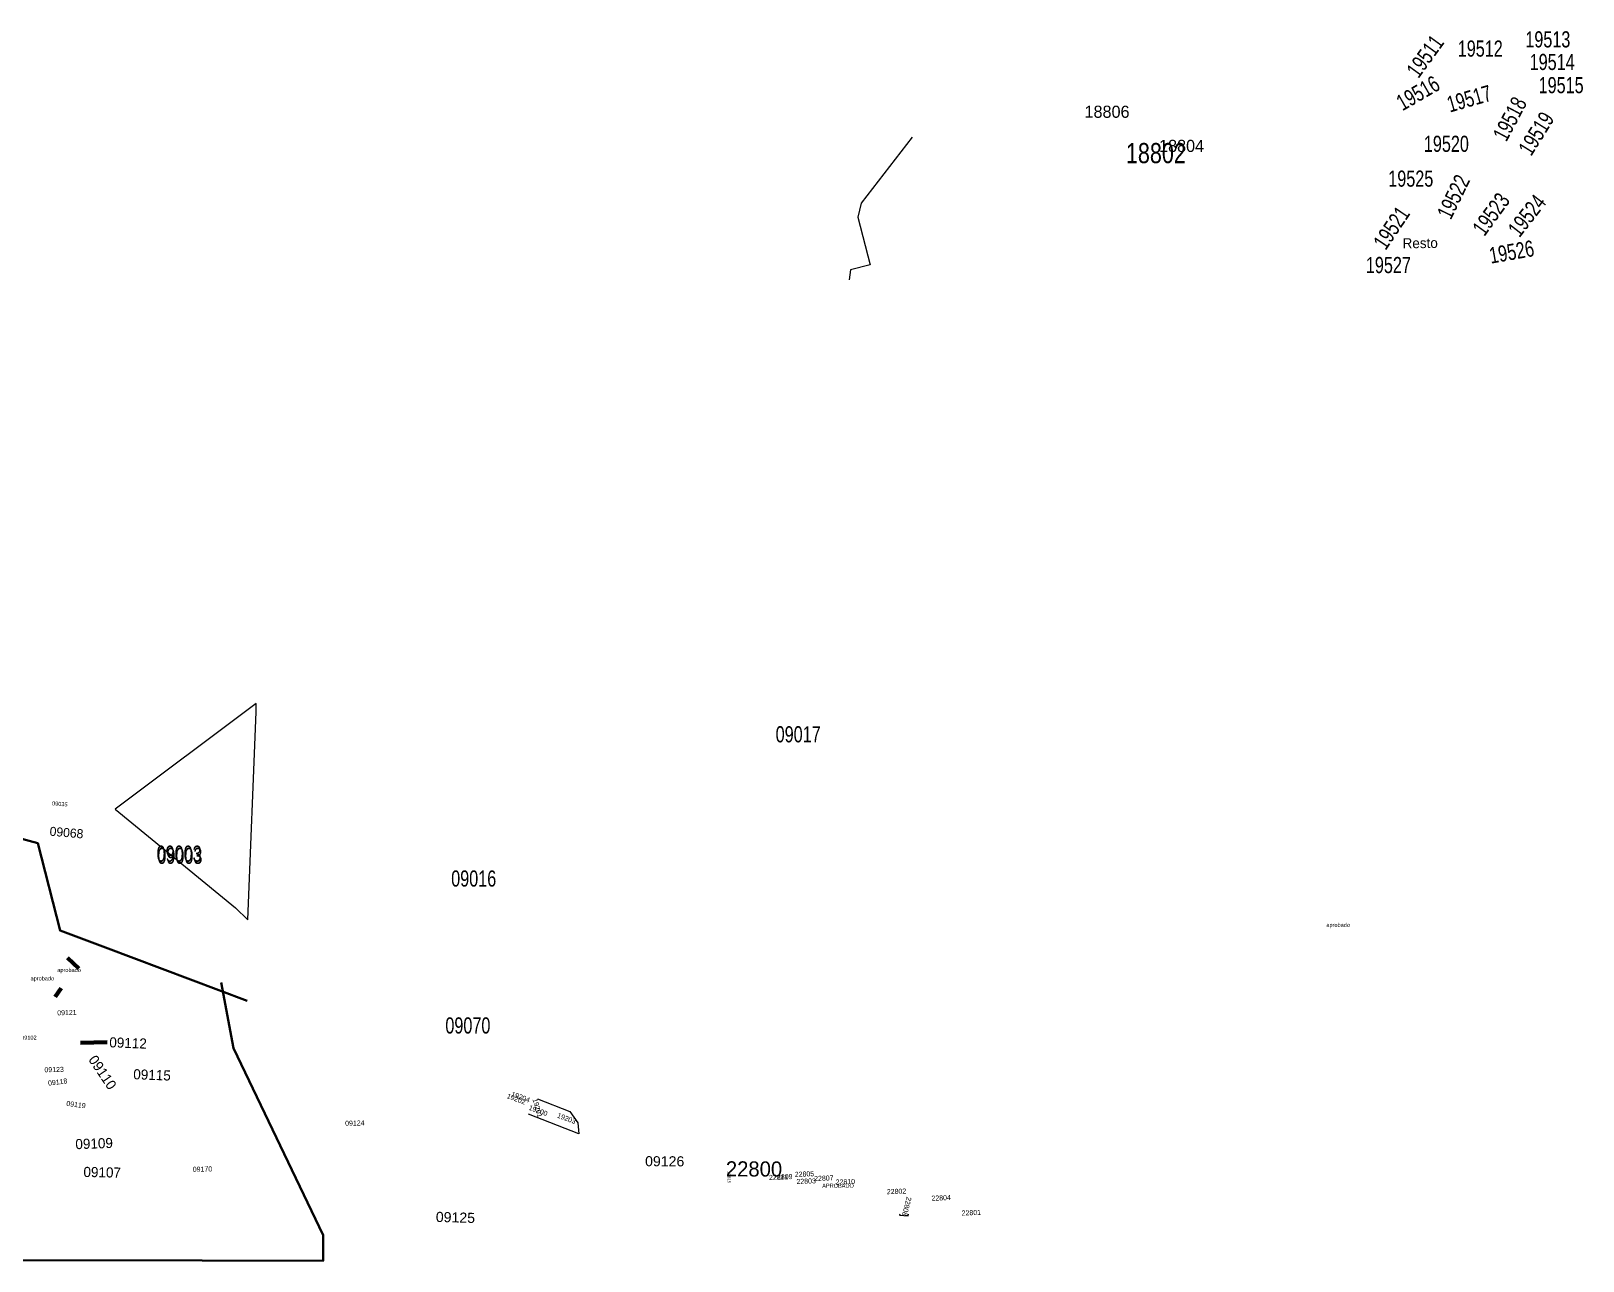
# Model space of a CAD drawing. Header units: inches. Extents: x 610851 to 630254, y 1234683 to 1264905.
# Drawn here: x 625348 to 626886, y 1243926 to 1245145 of the extents above; entities that cross this region are included whole.
import ezdxf
from ezdxf.enums import TextEntityAlignment as Align

# ---------------------------------------------------------------- set-up
doc = ezdxf.new("R2010")
doc.units = ezdxf.units.IN
doc.header["$MEASUREMENT"] = 0
for name, color, linetype, lineweight in [('CONTORNOLevel 61', 7, 'Continuous', 0), ('Level 50', 7, 'Continuous', 0), ('Level 7', 7, 'Continuous', 0)]:
    doc.layers.add(name, color=color, linetype=linetype, lineweight=lineweight)
doc.styles.add('Engineering', font='dgn003.shx', dxfattribs={"height": 0.1524})
doc.styles.get("Standard").update_dxf_attribs({"font": 'arial.ttf'})
doc.styles.add('Styledgn000', font='dgn000.shx')
doc.styles.add('Styledgn003', font='dgn003.shx')
doc.styles.add('Styledgn032', font='dgn032.shx')
doc.styles.add('Styletxt', font='txt.shx')
doc.styles.add('Working', font='dgn001.shx', dxfattribs={"height": 2.7432})
doc.dimstyles.new('STANDARD-Linear', dxfattribs={"dimtxt": 1.5, "dimasz": 1.13, "dimexe": 0.125, "dimexo": 0.000625, "dimgap": 0.3, "dimtad": 1, "dimzin": 7, "dimdsep": 46, "dimtxsty": 'Styletxt', "dimsah": 1, "dimcen": 2.5, "dimclrd": 1, "dimclre": 1, "dimclrt": 2, "dimaunit": 1, "dimadec": 7, "dimazin": 0, "dimtfac": 1, "dimtofl": 0, "dimtmove": 1, "dimatfit": 3, "dimfxl": 1, "dimtolj": 1, "dimtzin": 0, "dimarcsym": 0})

msp = doc.modelspace()

# ---------------------------------------------------------------- linework, layer by layer
at = {"layer": 'CONTORNOLevel 61', "color": 3, "linetype": 'Continuous', "lineweight": 40, "flags": 128}
for points in [[(625561.99258, 1244183.76422), (625421.62515, 1244236.62989), (625376.61645, 1244253.58123), (625354.46542, 1244339.95258), (625230.47821, 1244373.53246), (625106.491, 1244407.11235), (625046.37751, 1244423.39309), (624830.10283, 1244420.02771), (624755.1939, 1244463.93986), (624701.19525, 1244531.93817), (624396.1476, 1244544.01497), (624349.65238, 1244448.4415), (624240.30256, 1244493.21467), (624143.00704, 1244526.79455), (624188.64123, 1244627.53416), (624115.45434, 1244709.33129), (624021.21033, 1244668.89286), (624041.18364, 1244745.53406), (624017.20481, 1244791.40663), (623907.03358, 1244843.2082)], [(625333.93571, 1243926.96435), (625517.40231, 1243926.49868), (625637.12357, 1243926.19481), (625637.1887, 1243951.85472), (625548.48129, 1244136.84585), (625536.04387, 1244202.14232)]]:
    msp.add_lwpolyline(points, dxfattribs=at)
at = {"layer": 'Level 50', "color": 7, "linetype": 'Continuous', "lineweight": 0, "flags": 128}
for points in [[(626220.99193, 1245039.66733), (626170.59099, 1244974.30075), (626167.02599, 1244960.45775), (626179.24399, 1244913.01775), (626159.92599, 1244908.23875), (626158.64099, 1244898.31875)], [(625570.79523, 1244470.10312), (625570.79523, 1244478.38897), (625431.26223, 1244373.89312), (625550.55923, 1244276.10912), (625562.73723, 1244264.05112), (625570.79523, 1244470.10312)], [(625849.75453, 1244086.77285), (625881.61119, 1244074.28941), (625889.73495, 1244063.02315), (625890.79705, 1244052.07455), (625840.92265, 1244071.53578)]]:
    msp.add_lwpolyline(points, dxfattribs=at)
at = {"layer": 'Level 50', "color": 3, "linetype": 'Continuous', "lineweight": 0, "flags": 128}
msp.add_lwpolyline([(626208.76817, 1243972.52622), (626208.51822, 1243971.47765), (626216.99872, 1243970.90325), (626217.40259, 1243972.57484)], dxfattribs=at)

# ---------------------------------------------------------------- texts
at = {"layer": 'Level 50', "color": 3, "linetype": 'Continuous', "lineweight": 0, "style": 'Engineering'}
for s, p in [('18806', (626391.78914, 1245070.74923)), ('18804', (626465.67946, 1245036.91992))]:
    msp.add_text(s, height=12, dxfattribs=at).set_placement(p, align=Align.TOP_LEFT)
at = {"layer": 'Level 50', "color": 3, "linetype": 'Continuous', "lineweight": 0, "style": 'Styledgn003'}
for s, height, width, p in [('18802', 19.999998, 0.8, (626462.5236, 1245023.7859)), ('09003', 16.000002, 0.75, (625495.30586, 1244327.59734))]:
    msp.add_text(s, height=height, dxfattribs=dict(at, width=width)).set_placement(p, align=Align.MIDDLE_CENTER)
at = {"layer": 'Level 50', "color": 3, "linetype": 'Continuous', "lineweight": 0, "style": 'Styledgn032'}
for s, height, rotation, p in [('09035', 4, 355.26406349, (625376.30459, 1244379.03596)), ('22811', 5, 2.12658057, (626088.69717, 1244009.24297)), ('22809', 5, 2.4, (626092.80171, 1244009.45732)), ('22805', 5, 2.4, (626114.25879, 1244012.32244)), ('22803', 5, 2.4, (626115.90974, 1244005.2594)), ('22807', 5, 2.4, (626133.47658, 1244008.20434))]:
    msp.add_text(s, height=height, rotation=rotation, dxfattribs=at).set_placement(p, align=Align.MIDDLE_CENTER)
at = {"layer": 'Level 50', "color": 7, "linetype": 'Continuous', "lineweight": 0, "style": 'Styledgn032'}
for s, p in [('19202', (625828.69338, 1244086.64872)), ('19200', (625850.40465, 1244075.15452))]:
    msp.add_text(s, height=4.999992, rotation=339.6154377, dxfattribs=at).set_placement(p, align=Align.MIDDLE_CENTER)
at = {"layer": 'Level 50', "color": 3, "linetype": 'Continuous', "lineweight": 0}
for s, height, rotation, style, p in [('22800', 15, 359.79999388, 'Working', (626036.40151, 1244024.93642)), ('22800', 15, 359.79999388, 'Working', (626036.40151, 1244024.93642)), ('22800', 15, 359.79999388, 'Working', (626036.40151, 1244024.93642)), ('22815', 3, 272.12658057, 'Engineering', (626040.80235, 1244014.98345))]:
    msp.add_text(s, height=height, rotation=rotation, dxfattribs=dict(at, style=style)).set_placement(p, align=Align.TOP_LEFT)
at = {"layer": 'Level 50', "color": 3, "linetype": 'Continuous', "lineweight": 0, "style": 'Styledgn032'}
msp.add_text('APROBADO', height=4, dxfattribs=at).set_placement((626147.52149, 1244000.7662), align=Align.MIDDLE_CENTER)
at = {"layer": 'Level 50', "color": 3, "linetype": 'Continuous', "lineweight": 0, "insert": (625382.95257, 1244350.55157), "char_height": 9, "width": 46.7663818, "attachment_point": 5, "rotation": 355.26406349, "line_spacing_factor": 0.8, "style": 'Styledgn032'}
msp.add_mtext('{\\Fdgn000|c0;\\C3;09068}', dxfattribs=at)
at = {"layer": 'Level 7', "color": 7, "linetype": 'Continuous', "lineweight": 0, "style": 'Styledgn003'}
for s, height, rotation, width, p in [('19511', 15.999954, 54, 0.749999, (626729.37194, 1245119.80095)), ('19511', 15.999954, 54, 0.749999, (626729.37194, 1245119.80095)), ('19511', 15.999954, 54, 0.749999, (626729.37194, 1245119.80095)), ('19516', 15.99996, 30, 0.749999, (626722.22276, 1245083.27535)), ('19516', 15.99996, 30, 0.749999, (626722.22276, 1245083.27535)), ('19516', 15.99996, 30, 0.749999, (626722.22276, 1245083.27535)), ('19517', 15.99999, 16, 0.75, (626773.03772, 1245077.73309)), ('19517', 15.99999, 16, 0.75, (626773.03772, 1245077.73309)), ('19517', 15.99999, 16, 0.75, (626773.03772, 1245077.73309)), ('19518', 15.999984, 62, 0.75, (626813.26876, 1245057.70673)), ('19518', 15.999984, 62, 0.75, (626813.26876, 1245057.70673)), ('19518', 15.999984, 62, 0.75, (626813.26876, 1245057.70673)), ('19519', 15.999984, 58, 0.75, (626839.44764, 1245043.14124)), ('19519', 15.999984, 58, 0.75, (626839.44764, 1245043.14124)), ('19519', 15.999984, 58, 0.75, (626839.44764, 1245043.14124)), ('19522', 15.999984, 64, 0.75, (626757.37786, 1244980.48362)), ('19522', 15.999984, 64, 0.75, (626757.37786, 1244980.48362)), ('19522', 15.999984, 64, 0.75, (626757.37786, 1244980.48362)), ('19521', 15.999984, 56, 0.75, (626696.05064, 1244949.75421)), ('19521', 15.999984, 56, 0.75, (626696.05064, 1244949.75421)), ('19521', 15.999984, 56, 0.75, (626696.05064, 1244949.75421)), ('19523', 15.999954, 54, 0.749999, (626794.6942, 1244963.29673)), ('19523', 15.999954, 54, 0.749999, (626794.6942, 1244963.29673)), ('19523', 15.999954, 54, 0.749999, (626794.6942, 1244963.29673)), ('19524', 15.999984, 52, 0.75, (626830.2649, 1244961.86906)), ('19524', 15.999984, 52, 0.75, (626830.2649, 1244961.86906)), ('19524', 15.999984, 52, 0.75, (626830.2649, 1244961.86906)), ('19526', 15.999972, 10, 0.749999, (626815.04635, 1244925.94696)), ('19526', 15.999972, 10, 0.749999, (626815.04635, 1244925.94696)), ('19526', 15.999972, 10, 0.749999, (626815.04635, 1244925.94696))]:
    msp.add_text(s, height=height, rotation=rotation, dxfattribs=dict(at, width=width)).set_placement(p, align=Align.MIDDLE_CENTER)
at = {"layer": 'Level 7', "color": 7, "linetype": 'Continuous', "lineweight": 0, "style": 'Styledgn003', "width": 0.75}
for s, p in [('19513', (626850.95792, 1245136.46495)), ('19513', (626850.95792, 1245136.46495)), ('19513', (626850.95792, 1245136.46495)), ('19512', (626783.97922, 1245127.34028)), ('19512', (626783.97922, 1245127.34028)), ('19512', (626783.97922, 1245127.34028)), ('19514', (626855.25285, 1245114.10257)), ('19514', (626855.25285, 1245114.10257)), ('19514', (626855.25285, 1245114.10257)), ('19515', (626864.13124, 1245091.0927)), ('19515', (626864.13124, 1245091.0927)), ('19515', (626864.13124, 1245091.0927)), ('19520', (626750.40781, 1245032.99488)), ('19520', (626750.40781, 1245032.99488)), ('19520', (626750.40781, 1245032.99488)), ('19525', (626715.13806, 1244998.50529)), ('19525', (626715.13806, 1244998.50529)), ('19525', (626715.13806, 1244998.50529)), ('19527', (626692.93741, 1244912.89332)), ('19527', (626692.93741, 1244912.89332)), ('19527', (626692.93741, 1244912.89332)), ('09017', (626108.02064, 1244447.99225)), ('09017', (626108.02064, 1244447.99225)), ('09017', (626108.02064, 1244447.99225)), ('09003', (625494.51834, 1244329.69821)), ('09016', (625786.47589, 1244305.08325)), ('09016', (625786.47589, 1244305.08325)), ('09016', (625786.47589, 1244305.08325)), ('09070', (625780.68922, 1244159.52209))]:
    msp.add_text(s, height=16.000002, dxfattribs=at).set_placement(p, align=Align.MIDDLE_CENTER)
at = {"layer": 'Level 7', "color": 7, "linetype": 'Continuous', "lineweight": 0}
for s, height, rotation, style, p in [('Resto', 9.999978, 0.75, 'Styledgn000', (626724.44866, 1244934.6221)), ('Resto', 9.999978, 0.75, 'Styledgn000', (626724.44866, 1244934.6221)), ('Resto', 9.999978, 0.75, 'Styledgn000', (626724.44866, 1244934.6221)), ('09121', 4.999998, 1.3, 'Styledgn032', (625383.33034, 1244172.24353)), ('09121', 4.999998, 1.3, 'Styledgn032', (625383.33034, 1244172.24353)), ('09121', 4.999998, 1.3, 'Styledgn032', (625383.33034, 1244172.24353)), ('09102', 4, 1.1, 'Styledgn032', (625345.64803, 1244147.38477)), ('09112', 10.000002, 357.8, 'Styledgn032', (625443.94955, 1244142.19332)), ('09112', 10.000002, 357.8, 'Styledgn032', (625443.94955, 1244142.19332)), ('09112', 10.000002, 357.8, 'Styledgn032', (625443.94955, 1244142.19332)), ('09110', 9.999966, 303.9, 'Styledgn032', (625418.68547, 1244112.9762)), ('09110', 9.999966, 303.9, 'Styledgn032', (625418.68547, 1244112.9762)), ('09110', 9.999966, 303.9, 'Styledgn032', (625418.68547, 1244112.9762)), ('09123', 4.999998, 1.3, 'Styledgn032', (625370.66971, 1244115.82792)), ('09123', 4.999998, 1.3, 'Styledgn032', (625370.66971, 1244115.82792)), ('09123', 4.999998, 1.3, 'Styledgn032', (625370.66971, 1244115.82792)), ('09115', 10.000002, 357.8, 'Styledgn032', (625467.71355, 1244110.55732)), ('09115', 10.000002, 357.8, 'Styledgn032', (625467.71355, 1244110.55732)), ('09115', 10.000002, 357.8, 'Styledgn032', (625467.71355, 1244110.55732)), ('09118', 4.999998, 7.3, 'Styledgn032', (625374.16702, 1244103.49247)), ('09118', 4.999998, 7.3, 'Styledgn032', (625374.16702, 1244103.49247)), ('09118', 4.999998, 7.3, 'Styledgn032', (625374.16702, 1244103.49247)), ('19204', 4.999992, 339.6154377, 'Styledgn032', (625832.99628, 1244088.68964)), ('09119', 4.999986, 352.3, 'Styledgn032', (625392.37636, 1244081.10967)), ('09119', 4.999986, 352.3, 'Styledgn032', (625392.37636, 1244081.10967)), ('09119', 4.999986, 352.3, 'Styledgn032', (625392.37636, 1244081.10967)), ('19201', 4.999992, 286.37400102, 'Styledgn032', (625849.77609, 1244077.76067)), ('09124', 4.999998, 1.3, 'Styledgn032', (625668.66371, 1244062.76092)), ('09124', 4.999998, 1.3, 'Styledgn032', (625668.66371, 1244062.76092)), ('19203', 4.999992, 339.6154377, 'Styledgn032', (625878.53663, 1244067.4488)), ('09109', 9.999942, 2, 'Styledgn032', (625410.30012, 1244042.55038)), ('09109', 9.999942, 2, 'Styledgn032', (625410.30012, 1244042.55038)), ('09109', 9.999942, 2, 'Styledgn032', (625410.30012, 1244042.55038)), ('09107', 9.99984, 358.9, 'Styledgn032', (625418.32662, 1244014.08082)), ('09107', 9.99984, 358.9, 'Styledgn032', (625418.32662, 1244014.08082)), ('09107', 9.99984, 358.9, 'Styledgn032', (625418.32662, 1244014.08082)), ('09170', 4.999998, 1.3, 'Styledgn032', (625517.65832, 1244017.17284)), ('22810', 5, 2.12658057, 'Styledgn032', (626154.80666, 1244004.67797)), ('22802', 5, 2.12658057, 'Styledgn032', (626205.48029, 1243995.14277)), ('22808', 5, 255.82939826, 'Styledgn032', (626215.69514, 1243980.21824)), ('22804', 5, 2.12658057, 'Styledgn032', (626249.67893, 1243988.67293)), ('22801', 5, 2.12658057, 'Styledgn032', (626279.6271, 1243974.04331))]:
    msp.add_text(s, height=height, rotation=rotation, dxfattribs=dict(at, style=style)).set_placement(p, align=Align.MIDDLE_CENTER)
at = {"layer": 'Level 7', "color": 7, "linetype": 'Continuous', "lineweight": 0, "style": 'Styledgn032'}
for p in [(626643.16679, 1244259.08831), (625385.48828, 1244214.39729), (625358.98777, 1244206.09592)]:
    msp.add_text('aprobado', height=4, dxfattribs=at).set_placement(p, align=Align.MIDDLE_CENTER)
at = {"layer": 'Level 7', "color": 7, "linetype": 'Continuous', "lineweight": 0}
for s, rotation, p in [('09126', 359.72657443, (625956.3052, 1244020.05314)), ('09125', 358.32750448, (625748.81819, 1243964.91856))]:
    msp.add_text(s, height=10, rotation=rotation, dxfattribs=at).set_placement(p)

# ---------------------------------------------------------------- leaders
for points in [[(625395.19982, 1244215.79083), (625384.06282, 1244226.50783)], [(625395.19982, 1244215.79083), (625384.06282, 1244226.50783)], [(625395.19982, 1244215.79083), (625384.06282, 1244226.50783)], [(625377.72818, 1244196.3342), (625371.84518, 1244187.9292)], [(625377.72818, 1244196.3342), (625371.84518, 1244187.9292)], [(625377.72818, 1244196.3342), (625371.84518, 1244187.9292)], [(625396.94958, 1244142.1392), (625423.09658, 1244142.9352)], [(625396.94958, 1244142.1392), (625423.09658, 1244142.9352)], [(625396.94958, 1244142.1392), (625423.09658, 1244142.9352)]]:
    msp.add_leader(points, dimstyle='STANDARD-Linear', override={"dimscale": 1, "dimtxt": 2, "dimasz": 2, "dimgap": 1, "dimtad": 1, "dimclrd": 0, "dimlwd": 65534}, dxfattribs=at)

doc.saveas('drawing.dxf')
